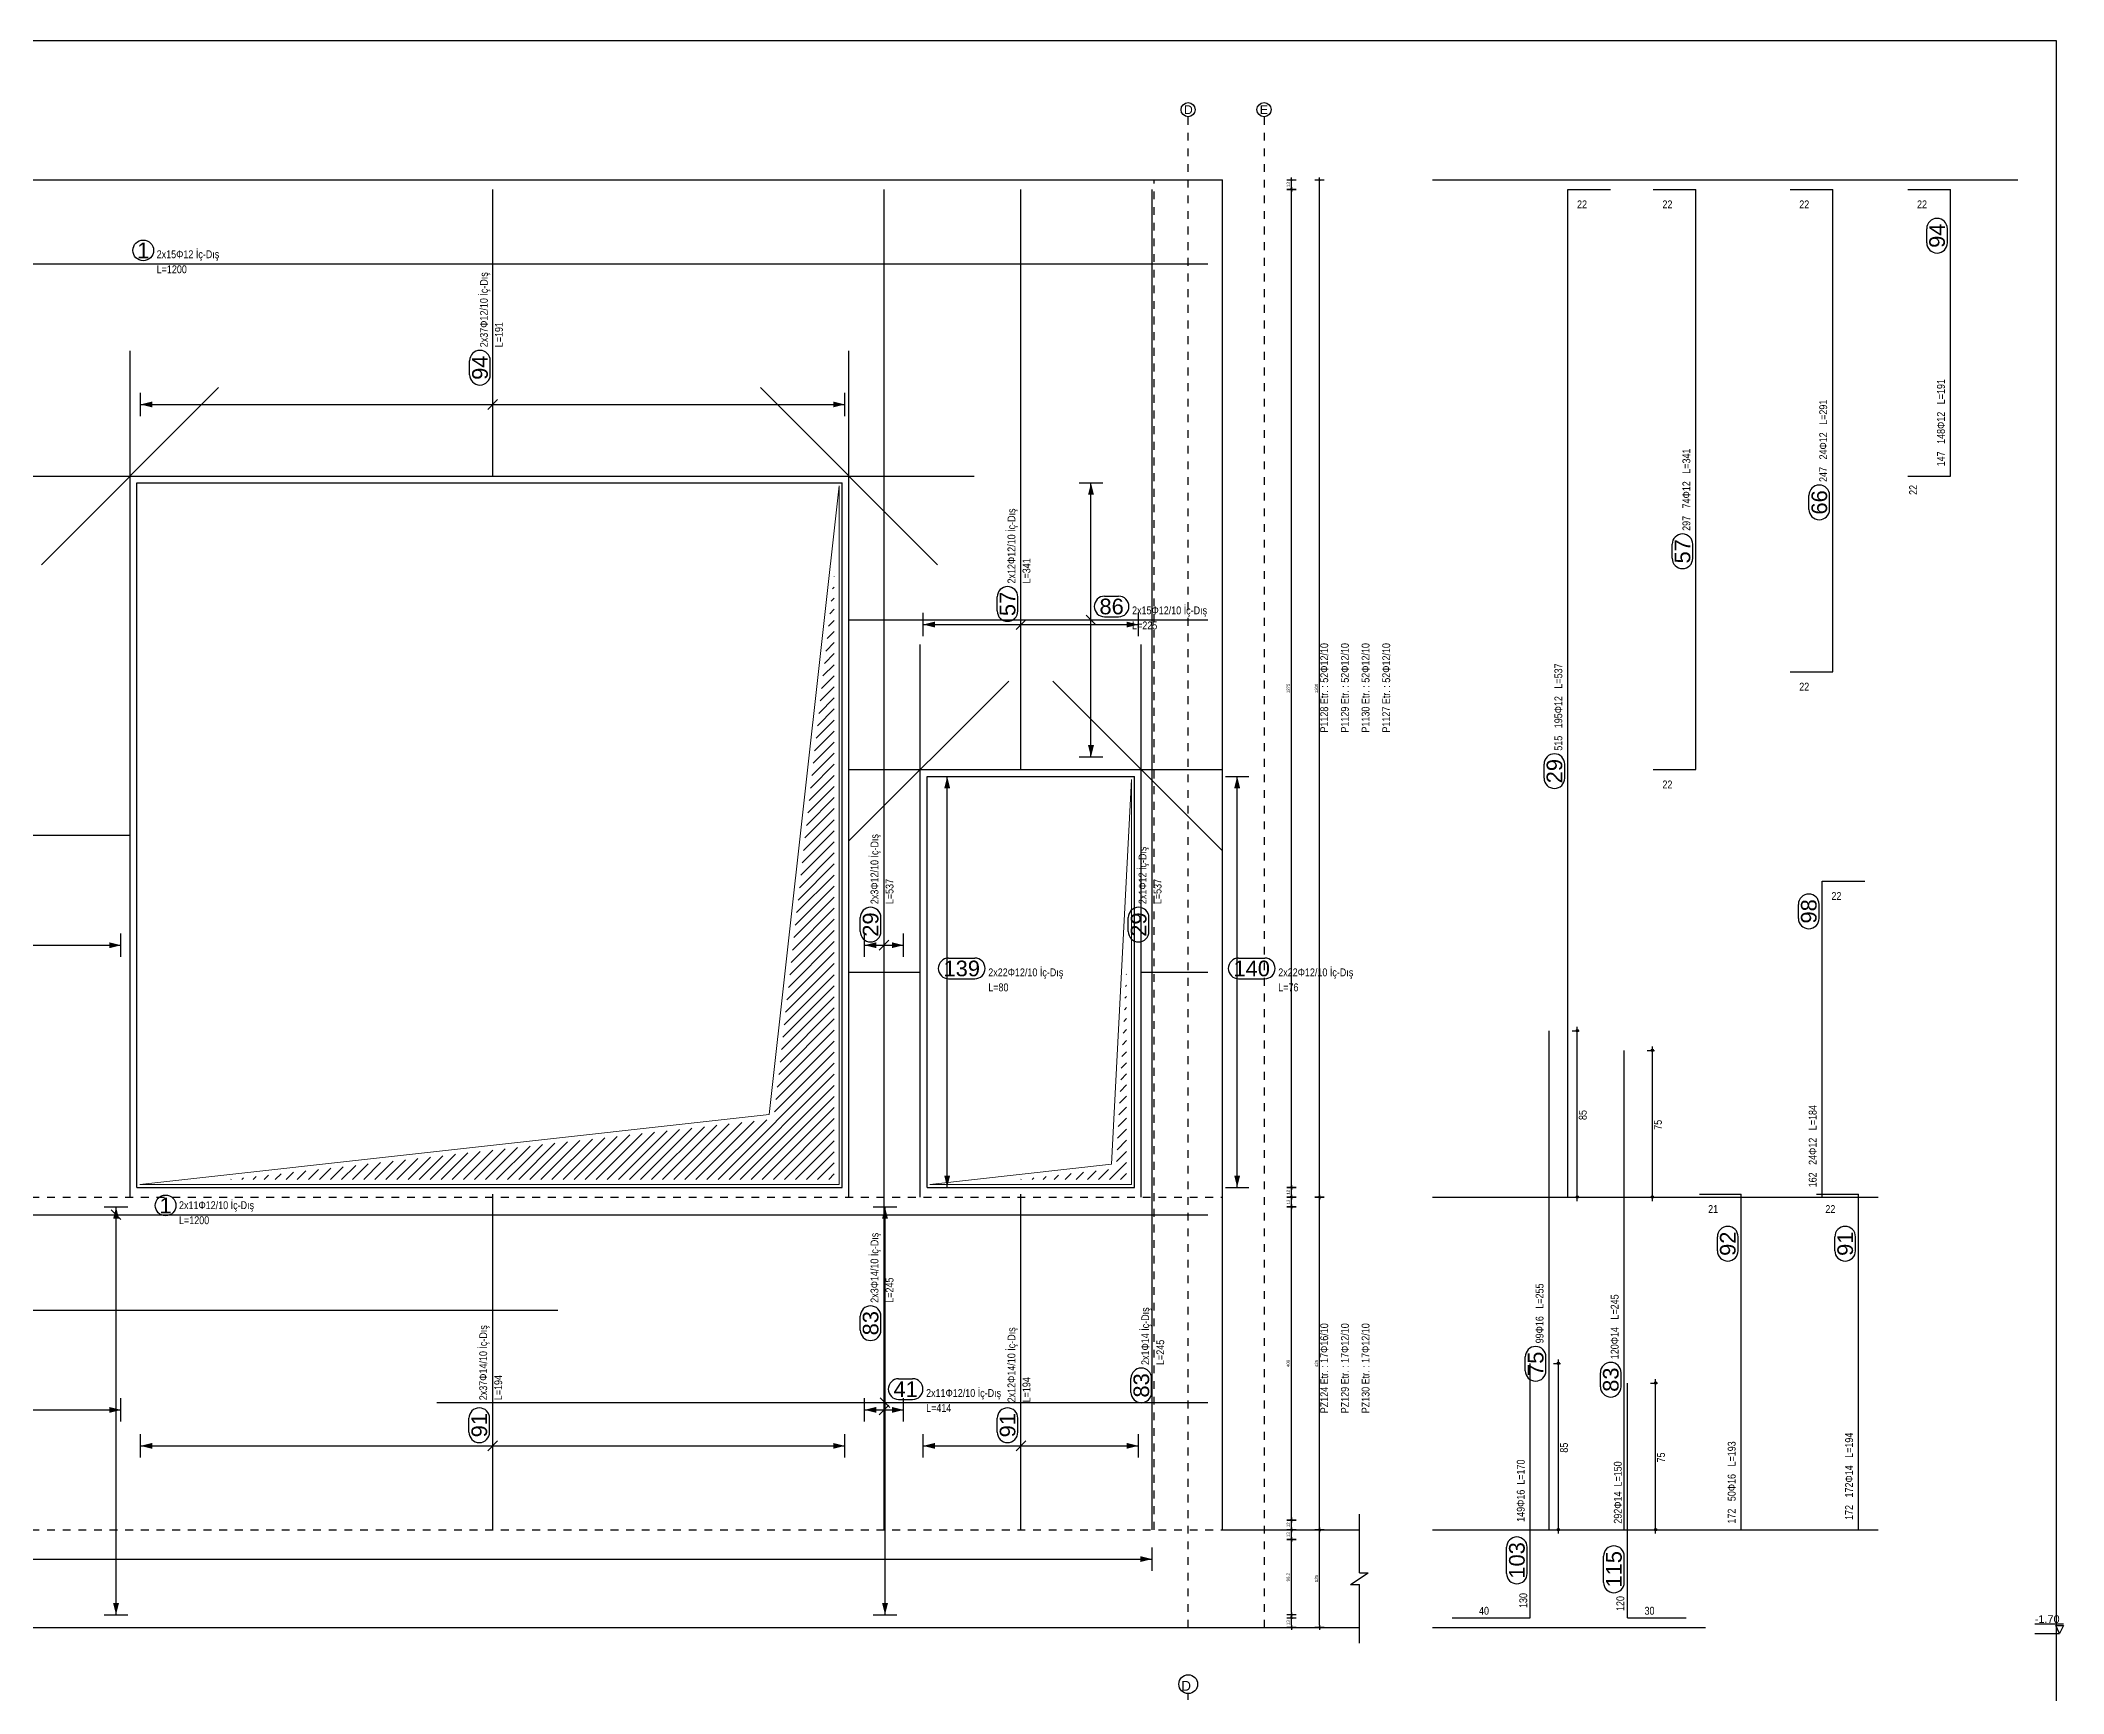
# Model space of a CAD drawing. Header units: metres. Extents: x 419734 to 420376, y 4564732 to 4565123.
# Drawn here: x 419920.16 to 419946.01, y 4564884.89 to 4564906.01 of the extents above; entities that cross this region are included whole.
import ezdxf

# ---------------------------------------------------------------- set-up
doc = ezdxf.new("R2010")
doc.units = ezdxf.units.M
doc.linetypes.add('NASCOSTA', pattern=[0.375, 0.25, -0.125])
doc.linetypes.add('TRATTO-PUNTO', pattern=[1, 0.5, -0.25, 0, -0.25])
doc.layers.get('Defpoints').update_dxf_attribs({"color": 5})
for name, color, linetype in [('07-SIMBOLI', 1, 'Continuous'), ('Standart', 7, 'Continuous'), ('SW_ASSI', 7, 'TRATTO-PUNTO'), ('SW_DIM', 33, 'Continuous'), ('SW_SEZIONI-ARMATURA', 3, 'Continuous'), ('SW_SEZIONI_CARPENTERIA', 4, 'Continuous'), ('SW_TRATT', 7, 'NASCOSTA'), ('SW_TXT_TESTI', 1, 'Continuous')]:
    doc.layers.add(name, color=color, linetype=linetype)
doc.styles.add('arial_1_18', font='arial.ttf', dxfattribs={"height": 0.2})
doc.styles.add('SWS', font='ARIALN.TTF')
doc.dimstyles.new('DIM-SW-20_cm', dxfattribs={"dimtxt": 0.04, "dimasz": 0.03, "dimexe": 0.125, "dimexo": 0.125, "dimgap": 0.02, "dimtad": 1, "dimdec": 0, "dimlfac": 100, "dimzin": 1, "dimdsep": 46, "dimtxsty": 'SWS', "dimblk1": 'D', "dimblk2": 'D', "dimsah": 1, "dimcen": 0.003, "dimdle": 0.0625, "dimse1": 1, "dimse2": 1, "dimclrd": 256, "dimclre": 256, "dimclrt": 256, "dimazin": 0, "dimtfac": 0.75, "dimtdec": 0, "dimtmove": 1, "dimatfit": 3, "dimldrblk": 'D', "dimfxl": 0.125, "dimtvp": 1.5, "dimtolj": 1, "dimtzin": 0, "dimarcsym": 0})

# ---------------------------------------------------------------- blocks, each defined once
blk = doc.blocks.new('D')
for p, q in [((-1, 0), (1, 0)), ((0, 2), (0, -2))]:
    blk.add_line(p, q)
at = {"const_width": 0.141}
blk.add_lwpolyline([(0.48, 0.48), (-0.48, -0.48)], dxfattribs=at)
blk = doc.blocks.new('*D1454')
at = {"layer": 'Defpoints', "color": 0, "ltscale": 0.5, "transparency": 16777216}
for p in [(419936.009, 4564885.859), (419936.139, 4564885.859), (419935.796, 4564885.734)]:
    blk.add_point(p, dxfattribs=at)
at = {"layer": 'SW_DIM', "lineweight": -2, "ltscale": 0.5, "transparency": 16777216}
blk.add_line((419936.139, 4564885.764), (419936.139, 4564885.829), dxfattribs=at)
at = {"layer": 'SW_DIM', "lineweight": -2, "ltscale": 0.5, "transparency": 16777216, "xscale": 0.03, "yscale": 0.03, "zscale": 0.03}
for p, rotation in [((419936.139, 4564885.859), 90), ((419936.139, 4564885.734), 270)]:
    blk.add_blockref('D', p, dxfattribs=dict(at, rotation=rotation))
at = {"layer": 'SW_DIM', "ltscale": 0.5, "transparency": 16777216, "insert": (419936.098, 4564885.797), "char_height": 0.04, "attachment_point": 5, "rotation": 90, "style": 'SWS'}
blk.add_mtext('\\A1;13', dxfattribs=at)
blk = doc.blocks.new('*D1455')
at = {"layer": 'Defpoints', "color": 0, "ltscale": 0.5, "transparency": 16777216}
for p in [(419936.009, 4564886.859), (419936.139, 4564886.859), (419936.009, 4564885.897)]:
    blk.add_point(p, dxfattribs=at)
at = {"layer": 'SW_DIM', "lineweight": -2, "ltscale": 0.5, "transparency": 16777216}
blk.add_line((419936.139, 4564885.927), (419936.139, 4564886.829), dxfattribs=at)
at = {"layer": 'SW_DIM', "lineweight": -2, "ltscale": 0.5, "transparency": 16777216, "xscale": 0.03, "yscale": 0.03, "zscale": 0.03}
for p, rotation in [((419936.139, 4564886.859), 90), ((419936.139, 4564885.897), 270)]:
    blk.add_blockref('D', p, dxfattribs=dict(at, rotation=rotation))
at = {"layer": 'SW_DIM', "ltscale": 0.5, "transparency": 16777216, "insert": (419936.098, 4564886.378), "char_height": 0.04, "attachment_point": 5, "rotation": 90, "style": 'SWS'}
blk.add_mtext('\\A1;96.2', dxfattribs=at)
blk = doc.blocks.new('*D1456')
at = {"layer": 'Defpoints', "color": 0, "ltscale": 0.5, "transparency": 16777216}
for p in [(419936.009, 4564886.984), (419936.009, 4564886.859), (419936.139, 4564886.984)]:
    blk.add_point(p, dxfattribs=at)
at = {"layer": 'SW_DIM', "lineweight": -2, "ltscale": 0.5, "transparency": 16777216}
blk.add_line((419936.139, 4564886.889), (419936.139, 4564886.954), dxfattribs=at)
at = {"layer": 'SW_DIM', "lineweight": -2, "ltscale": 0.5, "transparency": 16777216, "xscale": 0.03, "yscale": 0.03, "zscale": 0.03}
for p, rotation in [((419936.139, 4564886.984), 90), ((419936.139, 4564886.859), 270)]:
    blk.add_blockref('D', p, dxfattribs=dict(at, rotation=rotation))
at = {"layer": 'SW_DIM', "ltscale": 0.5, "transparency": 16777216, "insert": (419936.098, 4564886.922), "char_height": 0.04, "attachment_point": 5, "rotation": 90, "style": 'SWS'}
blk.add_mtext('\\A1;13', dxfattribs=at)
blk = doc.blocks.new('*D1457')
at = {"layer": 'Defpoints', "color": 0, "ltscale": 0.5, "transparency": 16777216}
for p in [(419936.009, 4564887.109), (419936.139, 4564887.109), (419936.009, 4564886.984)]:
    blk.add_point(p, dxfattribs=at)
at = {"layer": 'SW_DIM', "lineweight": -2, "ltscale": 0.5, "transparency": 16777216}
blk.add_line((419936.139, 4564887.014), (419936.139, 4564887.079), dxfattribs=at)
at = {"layer": 'SW_DIM', "lineweight": -2, "ltscale": 0.5, "transparency": 16777216, "xscale": 0.03, "yscale": 0.03, "zscale": 0.03}
for p, rotation in [((419936.139, 4564887.109), 90), ((419936.139, 4564886.984), 270)]:
    blk.add_blockref('D', p, dxfattribs=dict(at, rotation=rotation))
at = {"layer": 'SW_DIM', "ltscale": 0.5, "transparency": 16777216, "insert": (419936.099, 4564887.047), "char_height": 0.04, "attachment_point": 5, "rotation": 90, "style": 'SWS'}
blk.add_mtext('\\A1;12', dxfattribs=at)
blk = doc.blocks.new('*D1458')
at = {"layer": 'Defpoints', "color": 0, "transparency": 16777216}
for p in [(419936.009, 4564891.109), (419936.139, 4564891.109), (419936.009, 4564887.109)]:
    blk.add_point(p, dxfattribs=at)
at = {"layer": 'SW_DIM', "lineweight": -2, "transparency": 16777216}
blk.add_line((419936.139, 4564887.139), (419936.139, 4564891.079), dxfattribs=at)
at = {"layer": 'SW_DIM', "lineweight": -2, "transparency": 16777216, "xscale": 0.03, "yscale": 0.03, "zscale": 0.03}
for p, rotation in [((419936.139, 4564891.109), 90), ((419936.139, 4564887.109), 270)]:
    blk.add_blockref('D', p, dxfattribs=dict(at, rotation=rotation))
at = {"layer": 'SW_DIM', "transparency": 16777216, "insert": (419936.098, 4564889.109), "char_height": 0.04, "attachment_point": 5, "rotation": 90, "style": 'SWS'}
blk.add_mtext('\\A1;400', dxfattribs=at)
blk = doc.blocks.new('*D1459')
at = {"layer": 'Defpoints', "color": 0, "transparency": 16777216}
for p in [(419936.009, 4564891.234), (419936.009, 4564891.109), (419936.139, 4564891.234)]:
    blk.add_point(p, dxfattribs=at)
at = {"layer": 'SW_DIM', "lineweight": -2, "transparency": 16777216}
blk.add_line((419936.139, 4564891.139), (419936.139, 4564891.204), dxfattribs=at)
at = {"layer": 'SW_DIM', "lineweight": -2, "transparency": 16777216, "xscale": 0.03, "yscale": 0.03, "zscale": 0.03}
for p, rotation in [((419936.139, 4564891.234), 90), ((419936.139, 4564891.109), 270)]:
    blk.add_blockref('D', p, dxfattribs=dict(at, rotation=rotation))
at = {"layer": 'SW_DIM', "transparency": 16777216, "insert": (419936.099, 4564891.172), "char_height": 0.04, "attachment_point": 5, "rotation": 90, "style": 'SWS'}
blk.add_mtext('\\A1;12', dxfattribs=at)
blk = doc.blocks.new('*D1460')
at = {"layer": 'Defpoints', "color": 0, "transparency": 16777216}
for p in [(419936.009, 4564891.359), (419936.139, 4564891.359), (419936.009, 4564891.234)]:
    blk.add_point(p, dxfattribs=at)
at = {"layer": 'SW_DIM', "lineweight": -2, "transparency": 16777216}
blk.add_line((419936.139, 4564891.264), (419936.139, 4564891.329), dxfattribs=at)
at = {"layer": 'SW_DIM', "lineweight": -2, "transparency": 16777216, "xscale": 0.03, "yscale": 0.03, "zscale": 0.03}
for p, rotation in [((419936.139, 4564891.359), 90), ((419936.139, 4564891.234), 270)]:
    blk.add_blockref('D', p, dxfattribs=dict(at, rotation=rotation))
at = {"layer": 'SW_DIM', "transparency": 16777216, "insert": (419936.099, 4564891.297), "char_height": 0.04, "attachment_point": 5, "rotation": 90, "style": 'SWS'}
blk.add_mtext('\\A1;12', dxfattribs=at)
blk = doc.blocks.new('*D1461')
at = {"layer": 'Defpoints', "color": 0, "transparency": 16777216}
for p in [(419936.009, 4564904.109), (419936.139, 4564904.109), (419936.009, 4564891.359)]:
    blk.add_point(p, dxfattribs=at)
at = {"layer": 'SW_DIM', "lineweight": -2, "transparency": 16777216}
blk.add_line((419936.139, 4564891.389), (419936.139, 4564904.079), dxfattribs=at)
at = {"layer": 'SW_DIM', "lineweight": -2, "transparency": 16777216, "xscale": 0.03, "yscale": 0.03, "zscale": 0.03}
for p, rotation in [((419936.139, 4564904.109), 90), ((419936.139, 4564891.359), 270)]:
    blk.add_blockref('D', p, dxfattribs=dict(at, rotation=rotation))
at = {"layer": 'SW_DIM', "transparency": 16777216, "insert": (419936.098, 4564897.734), "char_height": 0.04, "attachment_point": 5, "rotation": 90, "style": 'SWS'}
blk.add_mtext('\\A1;1275', dxfattribs=at)
blk = doc.blocks.new('*D1462')
at = {"layer": 'Defpoints', "color": 0, "transparency": 16777216}
for p in [(419936.009, 4564904.234), (419936.139, 4564904.234), (419936.009, 4564904.109)]:
    blk.add_point(p, dxfattribs=at)
at = {"layer": 'SW_DIM', "lineweight": -2, "transparency": 16777216}
blk.add_line((419936.139, 4564904.139), (419936.139, 4564904.204), dxfattribs=at)
at = {"layer": 'SW_DIM', "lineweight": -2, "transparency": 16777216, "xscale": 0.03, "yscale": 0.03, "zscale": 0.03}
for p, rotation in [((419936.139, 4564904.234), 90), ((419936.139, 4564904.109), 270)]:
    blk.add_blockref('D', p, dxfattribs=dict(at, rotation=rotation))
at = {"layer": 'SW_DIM', "transparency": 16777216, "insert": (419936.098, 4564904.172), "char_height": 0.04, "attachment_point": 5, "rotation": 90, "style": 'SWS'}
blk.add_mtext('\\A1;13', dxfattribs=at)
blk = doc.blocks.new('*D1463')
at = {"layer": 'Defpoints', "color": 0, "ltscale": 0.5, "transparency": 16777216}
for p in [(419936.289, 4564886.984), (419936.5, 4564886.984), (419936.289, 4564885.734)]:
    blk.add_point(p, dxfattribs=at)
at = {"layer": 'SW_DIM', "lineweight": -2, "ltscale": 0.5, "transparency": 16777216}
blk.add_line((419936.5, 4564885.764), (419936.5, 4564886.954), dxfattribs=at)
at = {"layer": 'SW_DIM', "lineweight": -2, "ltscale": 0.5, "transparency": 16777216, "xscale": 0.03, "yscale": 0.03, "zscale": 0.03}
for p, rotation in [((419936.5, 4564886.984), 90), ((419936.5, 4564885.734), 270)]:
    blk.add_blockref('D', p, dxfattribs=dict(at, rotation=rotation))
at = {"layer": 'SW_DIM', "ltscale": 0.5, "transparency": 16777216, "insert": (419936.459, 4564886.359), "char_height": 0.04, "attachment_point": 5, "rotation": 90, "style": 'SWS'}
blk.add_mtext('\\A1;125', dxfattribs=at)
blk = doc.blocks.new('*D1464')
at = {"layer": 'Defpoints', "color": 0, "transparency": 16777216}
for p in [(419936.369, 4564891.234), (419936.5, 4564891.234), (419936.289, 4564886.984)]:
    blk.add_point(p, dxfattribs=at)
at = {"layer": 'SW_DIM', "lineweight": -2, "transparency": 16777216}
blk.add_line((419936.5, 4564887.014), (419936.5, 4564891.204), dxfattribs=at)
at = {"layer": 'SW_DIM', "lineweight": -2, "transparency": 16777216, "xscale": 0.03, "yscale": 0.03, "zscale": 0.03}
for p, rotation in [((419936.5, 4564891.234), 90), ((419936.5, 4564886.984), 270)]:
    blk.add_blockref('D', p, dxfattribs=dict(at, rotation=rotation))
at = {"layer": 'SW_DIM', "transparency": 16777216, "insert": (419936.459, 4564889.109), "char_height": 0.04, "attachment_point": 5, "rotation": 90, "style": 'SWS'}
blk.add_mtext('\\A1;425', dxfattribs=at)
blk = doc.blocks.new('*D1465')
at = {"layer": 'Defpoints', "color": 0, "transparency": 16777216}
for p in [(419936.289, 4564904.234), (419936.5, 4564904.234), (419936.369, 4564891.234)]:
    blk.add_point(p, dxfattribs=at)
at = {"layer": 'SW_DIM', "lineweight": -2, "transparency": 16777216}
blk.add_line((419936.5, 4564891.264), (419936.5, 4564904.204), dxfattribs=at)
at = {"layer": 'SW_DIM', "lineweight": -2, "transparency": 16777216, "xscale": 0.03, "yscale": 0.03, "zscale": 0.03}
for p, rotation in [((419936.5, 4564904.234), 90), ((419936.5, 4564891.234), 270)]:
    blk.add_blockref('D', p, dxfattribs=dict(at, rotation=rotation))
at = {"layer": 'SW_DIM', "transparency": 16777216, "insert": (419936.459, 4564897.734), "char_height": 0.04, "attachment_point": 5, "rotation": 90, "style": 'SWS'}
blk.add_mtext('\\A1;1300', dxfattribs=at)

msp = doc.modelspace()

# ---------------------------------------------------------------- hatches: boundary and pattern name
at = {"layer": 'SW_DIM', "linetype": 'Continuous', "lineweight": 5}
for points in [[(419921.58406, 4564901.3251), (419921.43406, 4564901.3626), (419921.58406, 4564901.4001)], [(419930.43407, 4564901.3626), (419930.28407, 4564901.3251), (419930.28407, 4564901.4001)], [(419931.58406, 4564898.5126), (419931.43406, 4564898.5501), (419931.58406, 4564898.5876)], [(419934.18407, 4564898.5501), (419934.03407, 4564898.5126), (419934.03407, 4564898.5876)], [(419931.77835, 4564896.45947), (419931.70335, 4564896.45947), (419931.74085, 4564896.60947)], [(419935.48364, 4564896.45947), (419935.40864, 4564896.45947), (419935.44614, 4564896.60947)], [(419921.18406, 4564894.45322), (419921.03406, 4564894.41572), (419921.03406, 4564894.49072)], [(419930.83406, 4564894.41572), (419930.68406, 4564894.45322), (419930.83406, 4564894.49072)], [(419931.18406, 4564894.45322), (419931.03406, 4564894.41572), (419931.03406, 4564894.49072)], [(419931.74085, 4564891.35947), (419931.70335, 4564891.50947), (419931.77835, 4564891.50947)], [(419935.44614, 4564891.35947), (419935.40864, 4564891.50947), (419935.48364, 4564891.50947)], [(419921.15864, 4564890.95947), (419921.08364, 4564890.95947), (419921.12114, 4564891.10947)], [(419930.98399, 4564890.95947), (419930.90899, 4564890.95947), (419930.94649, 4564891.10947)], [(419921.18406, 4564888.51572), (419921.03406, 4564888.47822), (419921.03406, 4564888.55322)], [(419930.83406, 4564888.47822), (419930.68406, 4564888.51572), (419930.83406, 4564888.55322)], [(419931.18406, 4564888.51572), (419931.03406, 4564888.47822), (419931.03406, 4564888.55322)], [(419921.58406, 4564888.01885), (419921.43406, 4564888.05635), (419921.58406, 4564888.09385)], [(419930.43407, 4564888.05635), (419930.28407, 4564888.01885), (419930.28407, 4564888.09385)], [(419931.58406, 4564888.01885), (419931.43406, 4564888.05635), (419931.58406, 4564888.09385)], [(419934.18407, 4564888.05635), (419934.03407, 4564888.01885), (419934.03407, 4564888.09385)], [(419934.35885, 4564886.60947), (419934.20885, 4564886.57197), (419934.20885, 4564886.64697)], [(419921.12114, 4564885.89697), (419921.08364, 4564886.04697), (419921.15864, 4564886.04697)], [(419930.94649, 4564885.89697), (419930.90899, 4564886.04697), (419930.98399, 4564886.04697)]]:
    msp.add_hatch(color=256, dxfattribs=at).paths.add_polyline_path(points)
at = {"layer": 'SW_DIM', "linetype": 'Continuous', "lineweight": -3}
for points in [[(419933.61585, 4564900.20947), (419933.54085, 4564900.20947), (419933.57835, 4564900.35947)], [(419933.57835, 4564896.85947), (419933.54085, 4564897.00947), (419933.61585, 4564897.00947)]]:
    msp.add_hatch(color=256, dxfattribs=at).paths.add_polyline_path(points)

# ---------------------------------------------------------------- linework, layer by layer
for centre in [(419934.81958, 4564905.12928), (419935.7895, 4564905.12935)]:
    msp.add_circle(centre, 0.09)
at = {"layer": '07-SIMBOLI', "color": 1}
msp.add_circle((419934.82114, 4564885.01167), 0.12, dxfattribs=at)
at = {"layer": 'Standart', "color": 2}
msp.add_line((419806.01166, 4564906.01358), (419945.91166, 4564906.01358), dxfattribs=at)
msp.add_lwpolyline([(419945.91166, 4564906.01358), (419945.91166, 4564863.96691)], dxfattribs=at)
at = {"layer": 'Standart', "color": 5, "linetype": 'Continuous', "lineweight": 5}
msp.add_lwpolyline([(419935.25865, 4564886.98447), (419935.25865, 4564904.23447)], dxfattribs=at)
at = {"layer": 'Standart', "color": 2, "linetype": 'Continuous', "lineweight": 5}
for points in [[(419925.87156, 4564901.3001), (419925.99656, 4564901.4251)], [(419929.46806, 4564892.28947), (419930.36056, 4564900.32197)], [(419930.36056, 4564891.39697), (419930.36056, 4564900.32197)], [(419930.27737, 4564899.00732), (419930.29807, 4564899.02801)], [(419930.29505, 4564899.16647), (419930.29807, 4564899.16947)], [(419930.24201, 4564898.68902), (419930.29807, 4564898.74507)], [(419930.25969, 4564898.84817), (419930.29807, 4564898.88654)], [(419930.22433, 4564898.52987), (419930.29807, 4564898.60361)], [(419932.62156, 4564898.4876), (419932.74656, 4564898.6126)], [(419933.64085, 4564898.54697), (419933.51585, 4564898.67197)], [(419930.18897, 4564898.21157), (419930.29807, 4564898.32068)], [(419930.20665, 4564898.37072), (419930.29807, 4564898.46214)], [(419930.15359, 4564897.89327), (419930.29807, 4564898.03774)], [(419930.17127, 4564898.05242), (419930.29807, 4564898.17921)], [(419930.11822, 4564897.57498), (419930.29807, 4564897.75481)], [(419930.1359, 4564897.73412), (419930.29807, 4564897.89628)], [(419930.08286, 4564897.25668), (419930.29807, 4564897.47188)], [(419930.10054, 4564897.41583), (419930.29807, 4564897.61335)], [(419930.0475, 4564896.93838), (419930.29807, 4564897.18895)], [(419930.06518, 4564897.09753), (419930.29807, 4564897.33041)], [(419930.02982, 4564896.77923), (419930.29807, 4564897.04748)], [(419929.99444, 4564896.46093), (419930.29807, 4564896.76455)], [(419930.01214, 4564896.62008), (419930.29807, 4564896.90602)], [(419929.95907, 4564896.14263), (419930.29807, 4564896.48162)], [(419929.97675, 4564896.30178), (419930.29807, 4564896.62308)], [(419933.83864, 4564891.65447), (419934.09614, 4564896.57197)], [(419934.09614, 4564891.39697), (419934.09614, 4564896.57197)], [(419929.92371, 4564895.82433), (419930.29807, 4564896.19869)], [(419929.94139, 4564895.98348), (419930.29807, 4564896.34015)], [(419929.88835, 4564895.50604), (419930.29807, 4564895.91576)], [(419929.90603, 4564895.66519), (419930.29807, 4564896.05722)], [(419929.87067, 4564895.34689), (419930.29807, 4564895.77429)], [(419929.83529, 4564895.02859), (419930.29807, 4564895.49136)], [(419929.85299, 4564895.18774), (419930.29807, 4564895.63282)], [(419929.79992, 4564894.71029), (419930.29807, 4564895.20843)], [(419929.81761, 4564894.86944), (419930.29807, 4564895.34989)], [(419929.76456, 4564894.39199), (419930.29807, 4564894.92549)], [(419929.78224, 4564894.55114), (419930.29807, 4564895.06696)], [(419929.7292, 4564894.07369), (419930.29807, 4564894.64256)], [(419929.74688, 4564894.23284), (419930.29807, 4564894.78403)], [(419929.69384, 4564893.7554), (419930.29807, 4564894.35963)], [(419929.71152, 4564893.91454), (419930.29807, 4564894.5011)], [(419930.87156, 4564894.39072), (419930.99656, 4564894.51572)], [(419929.67614, 4564893.59625), (419930.29807, 4564894.21816)], [(419929.64078, 4564893.27795), (419930.29807, 4564893.93523)], [(419929.65846, 4564893.4371), (419930.29807, 4564894.0767)], [(419934.02028, 4564893.92783), (419934.03365, 4564893.9412)], [(419934.02808, 4564894.07711), (419934.03365, 4564894.08266)], [(419929.60541, 4564892.95965), (419930.29807, 4564893.6523)], [(419929.62309, 4564893.1188), (419930.29807, 4564893.79377)], [(419934.00464, 4564893.62926), (419934.03365, 4564893.65827)], [(419934.01246, 4564893.77854), (419934.03365, 4564893.79973)], [(419929.57005, 4564892.64135), (419930.29807, 4564893.36937)], [(419929.58773, 4564892.8005), (419930.29807, 4564893.51083)], [(419933.989, 4564893.33069), (419934.03365, 4564893.37533)], [(419933.99682, 4564893.47998), (419934.03365, 4564893.5168)], [(419929.53469, 4564892.32305), (419930.29807, 4564893.08644)], [(419929.55237, 4564892.4822), (419930.29807, 4564893.2279)], [(419933.97337, 4564893.03213), (419934.03365, 4564893.0924)], [(419933.98118, 4564893.18141), (419934.03365, 4564893.23387)], [(419928.81257, 4564891.45947), (419930.29807, 4564892.94497)], [(419928.95403, 4564891.45947), (419930.29807, 4564892.80351)], [(419933.95773, 4564892.73356), (419934.03365, 4564892.80947)], [(419933.96555, 4564892.88285), (419934.03365, 4564892.95094)], [(419929.0955, 4564891.45947), (419930.29807, 4564892.66204)], [(419933.94991, 4564892.58428), (419934.03365, 4564892.66801)], [(419921.42556, 4564891.39697), (419929.46806, 4564892.28947)], [(419929.23695, 4564891.45947), (419930.29807, 4564892.52057)], [(419929.37842, 4564891.45947), (419930.29807, 4564892.37911)], [(419933.93427, 4564892.28571), (419934.03365, 4564892.38507)], [(419933.94209, 4564892.435), (419934.03365, 4564892.52654)], [(419927.11497, 4564891.45947), (419927.68412, 4564892.02862)], [(419927.25644, 4564891.45947), (419927.84325, 4564892.04628)], [(419927.3979, 4564891.45947), (419928.00236, 4564892.06393)], [(419927.53937, 4564891.45947), (419928.16149, 4564892.08159)], [(419927.68084, 4564891.45947), (419928.32062, 4564892.09925)], [(419927.82231, 4564891.45947), (419928.47973, 4564892.11691)], [(419927.96376, 4564891.45947), (419928.63886, 4564892.13457)], [(419928.10523, 4564891.45947), (419928.79799, 4564892.15223)], [(419928.24669, 4564891.45947), (419928.95711, 4564892.16989)], [(419928.38816, 4564891.45947), (419929.11624, 4564892.18754)], [(419928.52963, 4564891.45947), (419929.27537, 4564892.2052)], [(419928.6711, 4564891.45947), (419929.4345, 4564892.22286)], [(419929.51989, 4564891.45947), (419930.29807, 4564892.23764)], [(419929.66136, 4564891.45947), (419930.29807, 4564892.09618)], [(419933.91865, 4564891.98715), (419934.03365, 4564892.10214)], [(419933.92647, 4564892.13643), (419934.03365, 4564892.24361)], [(419924.99299, 4564891.45947), (419925.29725, 4564891.76374)], [(419925.13445, 4564891.45947), (419925.45638, 4564891.7814)], [(419925.27592, 4564891.45947), (419925.61551, 4564891.79906)], [(419925.41739, 4564891.45947), (419925.77462, 4564891.81672)], [(419925.55884, 4564891.45947), (419925.93375, 4564891.83437)], [(419925.70031, 4564891.45947), (419926.09288, 4564891.85203)], [(419925.84178, 4564891.45947), (419926.25201, 4564891.86969)], [(419925.98324, 4564891.45947), (419926.41112, 4564891.88735)], [(419926.12471, 4564891.45947), (419926.57025, 4564891.90501)], [(419926.26618, 4564891.45947), (419926.72938, 4564891.92267)], [(419926.40765, 4564891.45947), (419926.88849, 4564891.94033)], [(419926.54912, 4564891.45947), (419927.04762, 4564891.95798)], [(419926.69058, 4564891.45947), (419927.20675, 4564891.97564)], [(419926.83203, 4564891.45947), (419927.36586, 4564891.9933)], [(419926.9735, 4564891.45947), (419927.52499, 4564892.01096)], [(419929.80282, 4564891.45947), (419930.29807, 4564891.95471)], [(419929.94429, 4564891.45947), (419930.29807, 4564891.81324)], [(419933.90301, 4564891.68858), (419934.03365, 4564891.81921)], [(419933.91083, 4564891.83786), (419934.03365, 4564891.96068)], [(419923.01245, 4564891.45947), (419923.0695, 4564891.51652)], [(419923.15392, 4564891.45947), (419923.22863, 4564891.53418)], [(419923.29539, 4564891.45947), (419923.38776, 4564891.55184)], [(419923.43686, 4564891.45947), (419923.54689, 4564891.5695)], [(419923.57832, 4564891.45947), (419923.706, 4564891.58716)], [(419923.71979, 4564891.45947), (419923.86513, 4564891.60481)], [(419923.86126, 4564891.45947), (419924.02426, 4564891.62247)], [(419924.00273, 4564891.45947), (419924.18337, 4564891.64013)], [(419924.1442, 4564891.45947), (419924.3425, 4564891.65779)], [(419924.28565, 4564891.45947), (419924.50163, 4564891.67545)], [(419924.42711, 4564891.45947), (419924.66076, 4564891.69311)], [(419924.56858, 4564891.45947), (419924.81988, 4564891.71076)], [(419924.71005, 4564891.45947), (419924.97901, 4564891.72842)], [(419924.85152, 4564891.45947), (419925.13814, 4564891.74608)], [(419930.08576, 4564891.45947), (419930.29807, 4564891.67178)], [(419930.22723, 4564891.45947), (419930.29807, 4564891.53031)], [(419931.52114, 4564891.39697), (419933.83864, 4564891.65447)], [(419933.10805, 4564891.45947), (419933.16535, 4564891.51678)], [(419933.2495, 4564891.45947), (419933.32449, 4564891.53446)], [(419933.39097, 4564891.45947), (419933.48364, 4564891.55214)], [(419933.53243, 4564891.45947), (419933.64279, 4564891.56983)], [(419933.6739, 4564891.45947), (419933.80194, 4564891.58751)], [(419933.81537, 4564891.45947), (419934.03365, 4564891.67774)], [(419933.95684, 4564891.45947), (419934.03365, 4564891.53628)], [(419921.42556, 4564891.39697), (419930.36056, 4564891.39697)], [(419922.58807, 4564891.45947), (419922.59213, 4564891.46355)], [(419922.72954, 4564891.45947), (419922.75126, 4564891.4812)], [(419922.871, 4564891.45947), (419922.91039, 4564891.49886)], [(419931.52114, 4564891.39697), (419934.09614, 4564891.39697)], [(419932.68364, 4564891.45947), (419932.6879, 4564891.46373)], [(419932.82511, 4564891.45947), (419932.84705, 4564891.48141)], [(419932.96658, 4564891.45947), (419933.0062, 4564891.49909)], [(419921.18364, 4564890.94697), (419921.05864, 4564891.07197)], [(419931.00899, 4564888.54697), (419930.88399, 4564888.67197)], [(419930.87156, 4564888.45322), (419930.99656, 4564888.57822)], [(419925.87156, 4564887.99385), (419925.99656, 4564888.11885)], [(419932.62156, 4564887.99385), (419932.74656, 4564888.11885)]]:
    msp.add_lwpolyline(points, dxfattribs=at)
at = {"layer": 'SW_ASSI', "ltscale": 0.2}
for points in [[(419934.82114, 4564885.73447), (419934.82114, 4564905.03929)], [(419935.79614, 4564885.73447), (419935.79614, 4564905.03929)], [(419934.82114, 4564884.21092), (419934.82114, 4564884.89167)]]:
    msp.add_lwpolyline(points, dxfattribs=at)
at = {"layer": 'SW_DIM', "linetype": 'Continuous', "lineweight": -3}
for points in [[(419921.43406, 4564901.2126), (419921.43406, 4564901.5126)], [(419921.43406, 4564901.3626), (419930.43407, 4564901.3626)], [(419930.43407, 4564901.2126), (419930.43407, 4564901.5126)], [(419933.42835, 4564900.35947), (419933.72835, 4564900.35947)], [(419933.57835, 4564896.85947), (419933.57835, 4564900.35947)], [(419931.43406, 4564898.4001), (419931.43406, 4564898.7001)], [(419931.43406, 4564898.5501), (419934.18407, 4564898.5501)], [(419934.18407, 4564898.4001), (419934.18407, 4564898.7001)], [(419933.42835, 4564896.85947), (419933.72835, 4564896.85947)], [(419931.59085, 4564896.60947), (419931.89085, 4564896.60947)], [(419931.74085, 4564891.35947), (419931.74085, 4564896.60947)], [(419935.29614, 4564896.60947), (419935.59614, 4564896.60947)], [(419935.44614, 4564891.35947), (419935.44614, 4564896.60947)], [(419921.18406, 4564894.30322), (419921.18406, 4564894.60322)], [(419930.68406, 4564894.30322), (419930.68406, 4564894.60322)], [(419931.18406, 4564894.30322), (419931.18406, 4564894.60322)], [(419911.43406, 4564894.45322), (419921.18406, 4564894.45322)], [(419930.68406, 4564894.45322), (419931.18406, 4564894.45322)], [(419939.72696, 4564893.35947), (419939.81696, 4564893.35947)], [(419939.79196, 4564891.18447), (419939.79196, 4564893.40947)], [(419940.68696, 4564893.10947), (419940.77696, 4564893.10947)], [(419940.75196, 4564891.18447), (419940.75196, 4564893.15947)], [(419931.59085, 4564891.35947), (419931.89085, 4564891.35947)], [(419935.29614, 4564891.35947), (419935.59614, 4564891.35947)], [(419920.97114, 4564891.10947), (419921.27114, 4564891.10947)], [(419921.12114, 4564885.89697), (419921.12114, 4564891.10947)], [(419930.79649, 4564891.10947), (419931.09649, 4564891.10947)], [(419930.94649, 4564885.89697), (419930.94649, 4564891.10947)], [(419939.72696, 4564891.23447), (419939.81696, 4564891.23447)], [(419940.68696, 4564891.23447), (419940.77696, 4564891.23447)], [(419939.48696, 4564889.10947), (419939.57696, 4564889.10947)], [(419939.55196, 4564886.93447), (419939.55196, 4564889.15947)], [(419921.18406, 4564888.36572), (419921.18406, 4564888.66572)], [(419930.68406, 4564888.36572), (419930.68406, 4564888.66572)], [(419931.18406, 4564888.36572), (419931.18406, 4564888.66572)], [(419940.72696, 4564888.85947), (419940.81696, 4564888.85947)], [(419940.79196, 4564886.93447), (419940.79196, 4564888.90947)], [(419911.43406, 4564888.51572), (419921.18406, 4564888.51572)], [(419930.68406, 4564888.51572), (419931.18406, 4564888.51572)], [(419921.43406, 4564887.90635), (419921.43406, 4564888.20635)], [(419930.43407, 4564887.90635), (419930.43407, 4564888.20635)], [(419931.43406, 4564887.90635), (419931.43406, 4564888.20635)], [(419934.18407, 4564887.90635), (419934.18407, 4564888.20635)], [(419921.43406, 4564888.05635), (419930.43407, 4564888.05635)], [(419931.43406, 4564888.05635), (419934.18407, 4564888.05635)], [(419937.00865, 4564886.43447), (419937.00865, 4564887.18447)], [(419939.48696, 4564886.98447), (419939.57696, 4564886.98447)], [(419940.72696, 4564886.98447), (419940.81696, 4564886.98447)], [(419898.18406, 4564886.60947), (419934.35885, 4564886.60947)], [(419934.35885, 4564886.45947), (419934.35885, 4564886.75947)], [(419936.89615, 4564886.28447), (419937.12115, 4564886.43447)], [(419937.00865, 4564886.43447), (419937.12115, 4564886.43447)], [(419936.89615, 4564886.28447), (419937.00865, 4564886.28447)], [(419937.00865, 4564885.53447), (419937.00865, 4564886.28447)], [(419920.97114, 4564885.89697), (419921.27114, 4564885.89697)], [(419930.79649, 4564885.89697), (419931.09649, 4564885.89697)], [(419946.00533, 4564885.7761), (419945.63692, 4564885.7761)], [(419945.63692, 4564885.65944), (419945.95533, 4564885.65944)], [(419945.95533, 4564885.65944), (419945.90533, 4564885.75944)], [(419945.90533, 4564885.75944), (419946.00533, 4564885.75944)], [(419946.00533, 4564885.75944), (419945.95533, 4564885.65944)]]:
    msp.add_lwpolyline(points, dxfattribs=at)
for centre in [(419939.79196, 4564893.35947), (419940.75196, 4564893.10947), (419939.79196, 4564891.23447), (419940.75196, 4564891.23447), (419939.55196, 4564889.10947), (419940.79196, 4564888.85947), (419939.55196, 4564886.98447), (419940.79196, 4564886.98447)]:
    msp.add_circle(centre, 0.015, dxfattribs=at)
at = {"layer": 'SW_SEZIONI-ARMATURA'}
for points in [[(419925.93406, 4564900.44697), (419925.93406, 4564904.10947)], [(419930.93406, 4564886.98447), (419930.93406, 4564904.10947)], [(419932.68406, 4564896.69697), (419932.68406, 4564904.10947)], [(419934.35885, 4564886.98447), (419934.35885, 4564904.10947)], [(419939.67196, 4564891.23447), (419939.67196, 4564904.10947)], [(419939.67196, 4564904.10947), (419940.21696, 4564904.10947)], [(419940.76305, 4564904.10947), (419941.30805, 4564904.10947)], [(419941.30805, 4564896.69697), (419941.30805, 4564904.10947)], [(419942.51124, 4564904.10947), (419943.05624, 4564904.10947)], [(419943.05624, 4564897.94697), (419943.05624, 4564904.10947)], [(419944.01624, 4564904.10947), (419944.56124, 4564904.10947)], [(419944.56124, 4564900.44697), (419944.56124, 4564904.10947)], [(419944.25724, 4564903.42958), (419944.25724, 4564903.60835)], [(419944.52124, 4564903.42958), (419944.52124, 4564903.60835)], [(419905.55934, 4564903.15947), (419935.07114, 4564903.15947)], [(419921.30056, 4564891.23447), (419921.30056, 4564902.04697)], [(419925.63901, 4564901.74309), (419925.63901, 4564901.92186)], [(419925.90301, 4564901.74309), (419925.90301, 4564901.92186)], [(419930.48556, 4564891.23447), (419930.48556, 4564902.04697)], [(419920.16919, 4564899.3156), (419922.43193, 4564901.57834)], [(419929.35419, 4564901.57834), (419931.61694, 4564899.3156)], [(419919.70056, 4564900.44697), (419932.08556, 4564900.44697)], [(419944.01624, 4564900.44697), (419944.56124, 4564900.44697)], [(419942.75224, 4564900.02191), (419942.75224, 4564900.20067)], [(419943.01624, 4564900.02191), (419943.01624, 4564900.20067)], [(419941.00405, 4564899.39691), (419941.00405, 4564899.57567)], [(419941.26805, 4564899.39691), (419941.26805, 4564899.57567)], [(419932.38006, 4564898.72444), (419932.38006, 4564898.9032)], [(419932.64406, 4564898.72444), (419932.64406, 4564898.9032)], [(419933.7527, 4564898.91347), (419933.93146, 4564898.91347)], [(419930.48556, 4564898.60947), (419935.07114, 4564898.60947)], [(419933.7527, 4564898.64947), (419933.93146, 4564898.64947)], [(419931.39614, 4564891.23447), (419931.39614, 4564898.29697)], [(419934.22114, 4564891.23447), (419934.22114, 4564898.29697)], [(419930.48556, 4564895.78639), (419932.52751, 4564897.82834)], [(419935.25865, 4564895.65947), (419933.08977, 4564897.82834)], [(419942.51124, 4564897.94697), (419943.05624, 4564897.94697)], [(419930.48556, 4564896.69697), (419935.25865, 4564896.69697)], [(419939.36796, 4564896.58797), (419939.36796, 4564896.76673)], [(419939.63196, 4564896.58797), (419939.63196, 4564896.76673)], [(419940.76305, 4564896.69697), (419941.30805, 4564896.69697)], [(419911.24449, 4564895.85947), (419921.30056, 4564895.85947)], [(419942.92196, 4564891.23447), (419942.92196, 4564895.27197)], [(419942.92196, 4564895.27197), (419943.46696, 4564895.27197)], [(419942.61796, 4564894.79631), (419942.61796, 4564894.97508)], [(419942.88196, 4564894.79631), (419942.88196, 4564894.97508)], [(419930.63006, 4564894.62756), (419930.63006, 4564894.80633)], [(419930.89406, 4564894.62756), (419930.89406, 4564894.80633)], [(419934.05485, 4564894.62756), (419934.05485, 4564894.80633)], [(419934.31885, 4564894.62756), (419934.31885, 4564894.80633)], [(419930.48556, 4564894.10947), (419931.39614, 4564894.10947)], [(419931.75981, 4564894.28847), (419932.09396, 4564894.28847)], [(419934.22114, 4564894.10947), (419935.07114, 4564894.10947)], [(419935.4651, 4564894.28847), (419935.79925, 4564894.28847)], [(419931.75981, 4564894.02447), (419932.09396, 4564894.02447)], [(419935.4651, 4564894.02447), (419935.79925, 4564894.02447)], [(419939.43196, 4564886.98447), (419939.43196, 4564893.35947)], [(419940.39196, 4564886.98447), (419940.39196, 4564893.10947)], [(419925.93406, 4564886.98447), (419925.93406, 4564891.27197)], [(419932.68406, 4564886.98447), (419932.68406, 4564891.27197)], [(419941.35196, 4564891.27197), (419941.88696, 4564891.27197)], [(419941.88696, 4564886.98447), (419941.88696, 4564891.27197)], [(419942.84696, 4564891.27197), (419943.38696, 4564891.27197)], [(419943.38696, 4564886.98447), (419943.38696, 4564891.27197)], [(419905.57114, 4564891.00947), (419935.07114, 4564891.00947)], [(419941.58296, 4564890.54942), (419941.58296, 4564890.72819)], [(419941.84696, 4564890.54942), (419941.84696, 4564890.72819)], [(419943.08296, 4564890.54942), (419943.08296, 4564890.72819)], [(419943.34696, 4564890.54942), (419943.34696, 4564890.72819)], [(419896.76499, 4564889.79018), (419926.76499, 4564889.79018)], [(419930.63006, 4564889.53421), (419930.63006, 4564889.71298)], [(419930.89406, 4564889.53421), (419930.89406, 4564889.71298)], [(419939.12796, 4564889.01527), (419939.12796, 4564889.19403)], [(419939.39196, 4564889.01527), (419939.39196, 4564889.19403)], [(419934.0894, 4564888.73939), (419934.0894, 4564888.91816)], [(419934.3534, 4564888.73939), (419934.3534, 4564888.91816)], [(419939.19196, 4564885.85947), (419939.19196, 4564889.10947)], [(419940.08796, 4564888.81258), (419940.08796, 4564888.99134)], [(419940.35196, 4564888.81258), (419940.35196, 4564888.99134)], [(419931.12083, 4564888.91347), (419931.2996, 4564888.91347)], [(419940.43196, 4564885.85947), (419940.43196, 4564888.85947)], [(419925.22184, 4564888.60947), (419935.07114, 4564888.60947)], [(419925.63006, 4564888.23069), (419925.63006, 4564888.40945)], [(419925.89406, 4564888.23069), (419925.89406, 4564888.40945)], [(419931.12083, 4564888.64947), (419931.2996, 4564888.64947)], [(419932.38006, 4564888.23069), (419932.38006, 4564888.40945)], [(419932.64406, 4564888.23069), (419932.64406, 4564888.40945)], [(419938.88796, 4564886.42597), (419938.88796, 4564886.76011)], [(419939.15196, 4564886.42597), (419939.15196, 4564886.76011)], [(419940.12796, 4564886.31212), (419940.12796, 4564886.64627)], [(419940.39196, 4564886.31212), (419940.39196, 4564886.64627)], [(419938.19196, 4564885.85947), (419939.19196, 4564885.85947)], [(419940.43196, 4564885.85947), (419941.18196, 4564885.85947)]]:
    msp.add_lwpolyline(points, dxfattribs=at)
for centre in [(419921.46824, 4564903.33147), (419921.75371, 4564891.12829)]:
    msp.add_circle(centre, 0.132, dxfattribs=at)
for centre, start, end in [((419944.38924, 4564903.60835), 0, 180), ((419944.38924, 4564903.42958), 180, 0), ((419925.77101, 4564901.92186), 0, 180), ((419925.77101, 4564901.74309), 180, 0), ((419942.88424, 4564900.20067), 0, 180), ((419942.88424, 4564900.02191), 180, 0), ((419941.13605, 4564899.57567), 0, 180), ((419941.13605, 4564899.39691), 180, 0), ((419932.51206, 4564898.9032), 0, 180), ((419933.7527, 4564898.78147), 90, 270), ((419933.93146, 4564898.78147), 270, 90), ((419932.51206, 4564898.72444), 180, 0), ((419939.49996, 4564896.76673), 0, 180), ((419939.49996, 4564896.58797), 180, 0), ((419930.76206, 4564894.80633), 0, 180), ((419934.18685, 4564894.80633), 0, 180), ((419942.74996, 4564894.97508), 0, 180), ((419930.76206, 4564894.62756), 180, 0), ((419934.18685, 4564894.62756), 180, 0), ((419942.74996, 4564894.79631), 180, 0), ((419931.75981, 4564894.15647), 90, 270), ((419932.09396, 4564894.15647), 270, 90), ((419935.4651, 4564894.15647), 90, 270), ((419935.79925, 4564894.15647), 270, 90), ((419941.71496, 4564890.72819), 0, 180), ((419943.21496, 4564890.72819), 0, 180), ((419941.71496, 4564890.54942), 180, 0), ((419943.21496, 4564890.54942), 180, 0), ((419930.76206, 4564889.71298), 0, 180), ((419930.76206, 4564889.53421), 180, 0), ((419939.25996, 4564889.19403), 0, 180), ((419934.2214, 4564888.91816), 0, 180), ((419939.25996, 4564889.01527), 180, 0), ((419940.21996, 4564888.99134), 0, 180), ((419931.12083, 4564888.78147), 90, 270), ((419931.2996, 4564888.78147), 270, 90), ((419934.2214, 4564888.73939), 180, 0), ((419940.21996, 4564888.81258), 180, 0), ((419925.76206, 4564888.40945), 0, 180), ((419932.51206, 4564888.40945), 0, 180), ((419925.76206, 4564888.23069), 180, 0), ((419932.51206, 4564888.23069), 180, 0), ((419939.01996, 4564886.76011), 0, 180), ((419940.25996, 4564886.64627), 0, 180), ((419939.01996, 4564886.42597), 180, 0), ((419940.25996, 4564886.31212), 180, 0)]:
    msp.add_arc(centre, 0.132, start, end, dxfattribs=at)
at = {"layer": 'SW_SEZIONI_CARPENTERIA'}
for points in [[(419877.43933, 4564904.23447), (419935.25865, 4564904.23447)], [(419935.25864, 4564886.98447), (419935.25864, 4564904.23447)], [(419937.94196, 4564904.23447), (419945.42311, 4564904.23447)], [(419921.38806, 4564900.35947), (419930.39806, 4564900.35947)], [(419921.38806, 4564891.35947), (419921.38806, 4564900.35947)], [(419930.39806, 4564891.35947), (419930.39806, 4564900.35947)], [(419931.48364, 4564896.60947), (419934.13364, 4564896.60947)], [(419931.48364, 4564891.35947), (419931.48364, 4564896.60947)], [(419934.13364, 4564891.35947), (419934.13364, 4564896.60947)], [(419921.38806, 4564891.35947), (419930.39806, 4564891.35947)], [(419931.48364, 4564891.35947), (419934.13364, 4564891.35947)], [(419937.94196, 4564891.23447), (419943.63696, 4564891.23447)], [(419935.25865, 4564886.98447), (419937.00865, 4564886.98447)], [(419937.94196, 4564886.98447), (419943.63696, 4564886.98447)], [(419876.31432, 4564885.73447), (419937.00865, 4564885.73447)], [(419937.94196, 4564885.73447), (419941.43196, 4564885.73447)]]:
    msp.add_lwpolyline(points, dxfattribs=at)
at = {"layer": 'SW_TRATT', "ltscale": 0.2}
for points in [[(419934.38364, 4564886.98447), (419934.38364, 4564904.23447)], [(419877.43933, 4564891.23447), (419935.25865, 4564891.23447)], [(419877.43933, 4564886.98447), (419935.25865, 4564886.98447)]]:
    msp.add_lwpolyline(points, dxfattribs=at)

# ---------------------------------------------------------------- texts
at = {"layer": 'Standart', "color": 3, "linetype": 'Continuous', "lineweight": 5, "style": 'arial_1_18'}
for s, p in [('94', (419944.48924, 4564903.36358)), ('94', (419925.87101, 4564901.67709)), ('66', (419942.98424, 4564899.95591)), ('57', (419941.23605, 4564899.33091)), ('57', (419932.61206, 4564898.65844)), ('29', (419939.59996, 4564896.52197)), ('98', (419942.84996, 4564894.73031)), ('29', (419930.86206, 4564894.56156)), ('29', (419934.28685, 4564894.56156)), ('92', (419941.81496, 4564890.48342)), ('91', (419943.31496, 4564890.48342)), ('83', (419930.86206, 4564889.46821)), ('75', (419939.35996, 4564888.94927)), ('83', (419934.3214, 4564888.67339)), ('83', (419940.31996, 4564888.74658)), ('91', (419925.86206, 4564888.16469)), ('91', (419932.61206, 4564888.16469)), ('103', (419939.11996, 4564886.35997)), ('115', (419940.35996, 4564886.24612))]:
    msp.add_text(s, height=0.2, rotation=90, dxfattribs=at).set_placement(p)
for s, p in [('1', (419921.39055, 4564903.23147)), ('86', (419933.6867, 4564898.68147)), ('139', (419931.69381, 4564894.05647)), ('140', (419935.3991, 4564894.05647)), ('1', (419921.67602, 4564891.02829)), ('41', (419931.05483, 4564888.68147))]:
    msp.add_text(s, height=0.2, dxfattribs=at).set_placement(p)
at = {"layer": 'Standart', "color": 2, "linetype": 'Continuous', "lineweight": -3, "style": 'arial_1_18'}
msp.add_text('-1.70', height=0.1, dxfattribs=at).set_placement((419945.63692, 4564885.79277))
at = {"layer": 'SW_ASSI', "ltscale": 0.2, "style": 'arial_1_18'}
msp.add_text('D', height=0.125, dxfattribs=at).set_placement((419934.73044, 4564884.92795))
at = {"layer": 'SW_TXT_TESTI'}
for s, height, style, p in [('D', 0.1125, 'arial_1_18', (419934.7654, 4564905.07242)), ('E', 0.1125, 'arial_1_18', (419935.73533, 4564905.07249)), ('22', 0.1, 'SWS', (419939.78908, 4564903.86947)), ('22', 0.1, 'SWS', (419940.88017, 4564903.86947)), ('22', 0.1, 'SWS', (419942.62836, 4564903.86947)), ('22', 0.1, 'SWS', (419944.13336, 4564903.86947)), ('2x15Φ12 İç-Dış', 0.1, 'SWS', (419921.64024, 4564903.23147)), ('L=1200', 0.1, 'SWS', (419921.64024, 4564903.03947)), ('2x15Φ12/10 İç-Dış', 0.1, 'SWS', (419934.10335, 4564898.68147)), ('L=225', 0.1, 'SWS', (419934.10335, 4564898.48947)), ('22', 0.1, 'SWS', (419942.62836, 4564897.70697)), ('22', 0.1, 'SWS', (419940.88017, 4564896.45697)), ('22', 0.1, 'SWS', (419943.03908, 4564895.03197)), ('2x22Φ12/10 İç-Dış', 0.1, 'SWS', (419932.26585, 4564894.05647)), ('2x22Φ12/10 İç-Dış', 0.1, 'SWS', (419935.97114, 4564894.05647)), ('L=80', 0.1, 'SWS', (419932.26585, 4564893.86447)), ('L=76', 0.1, 'SWS', (419935.97114, 4564893.86447)), ('2x11Φ12/10 İç-Dış', 0.1, 'SWS', (419921.92571, 4564891.08147)), ('L=1200', 0.1, 'SWS', (419921.92571, 4564890.88947)), ('21', 0.1, 'SWS', (419941.46408, 4564891.03197)), ('22', 0.1, 'SWS', (419942.96158, 4564891.03197)), ('2x11Φ12/10 İç-Dış', 0.1, 'SWS', (419931.47149, 4564888.68147)), ('L=414', 0.1, 'SWS', (419931.47149, 4564888.48947)), ('40', 0.1, 'SWS', (419938.53658, 4564885.89947)), ('30', 0.1, 'SWS', (419940.65158, 4564885.89947))]:
    msp.add_text(s, height=height, dxfattribs=dict(at, style=style)).set_placement(p)
at = {"layer": 'SW_TXT_TESTI', "style": 'SWS'}
for s, p in [('2x37Φ12/10 İç-Dış', (419925.87101, 4564902.09375)), ('L=191', (419926.06301, 4564902.09375)), ('147   148Φ12   L=191', (419944.48924, 4564900.57197)), ('247   24Φ12   L=291', (419942.98424, 4564900.37257)), ('297   74Φ12   L=341', (419941.23605, 4564899.74757)), ('22', (419944.13336, 4564900.20697)), ('2x12Φ12/10 İç-Dış', (419932.61206, 4564899.0751)), ('L=341', (419932.80406, 4564899.0751)), ('P1128 Etr. : 52Φ12/10', (419936.60865, 4564897.17025)), ('P1129 Etr. : 52Φ12/10', (419936.87265, 4564897.17025)), ('P1130 Etr. : 52Φ12/10', (419937.13665, 4564897.17025)), ('P1127 Etr. : 52Φ12/10', (419937.40065, 4564897.17025)), ('515   195Φ12   L=537', (419939.59996, 4564896.93862)), ('2x3Φ12/10 İç-Dış', (419930.86206, 4564894.97822)), ('2x1Φ12 İç-Dış', (419934.28685, 4564894.97822)), ('L=537', (419931.05406, 4564894.97822)), ('L=537', (419934.47885, 4564894.97822)), ('85', (419939.91196, 4564892.21928)), ('162   24Φ12   L=184', (419942.84996, 4564891.35947)), ('75', (419940.87196, 4564892.09428)), ('2x3Φ14/10 İç-Dış', (419930.86206, 4564889.88487)), ('L=245', (419931.05406, 4564889.88487)), ('99Φ16   L=255', (419939.35996, 4564889.36593)), ('120Φ14   L=245', (419940.31996, 4564889.16323)), ('2x1Φ14 İç-Dış', (419934.3214, 4564889.09005)), ('2x37Φ14/10 İç-Dış', (419925.86206, 4564888.63959)), ('2x12Φ14/10 İç-Dış', (419932.61206, 4564888.61214)), ('PZ124 Etr. : 17Φ16/10', (419936.60865, 4564888.47296)), ('PZ129 Etr. : 17Φ12/10', (419936.87265, 4564888.47296)), ('PZ130 Etr. : 17Φ12/10', (419937.13665, 4564888.47296)), ('L=245', (419934.5134, 4564889.09005)), ('L=194', (419926.05406, 4564888.63959)), ('L=194', (419932.80406, 4564888.61214)), ('172   172Φ14   L=194', (419943.31496, 4564887.10947)), ('85', (419939.67196, 4564887.96928)), ('75', (419940.91196, 4564887.84428)), ('172   50Φ16   L=193', (419941.81496, 4564887.063)), ('149Φ16  L=170', (419939.11996, 4564887.08535)), ('292Φ14  L=150', (419940.35996, 4564887.06191)), ('130', (419939.15196, 4564885.98447)), ('120', (419940.39196, 4564885.94589))]:
    msp.add_text(s, height=0.1, rotation=90, dxfattribs=at).set_placement(p)

# ---------------------------------------------------------------- dimensions: what is measured, and where the dimension line sits
at = {"layer": 'SW_DIM', "color": 2}
for base, p1, p2, picture, middle in [((419936.138843382, 4564904.234473594), (419936.008649671, 4564904.10947359), (419936.008649671, 4564904.234473592), '*D1462', (419936.13884338, 4564904.17197359)), ((419936.138843, 4564891.359469), (419936.00865, 4564891.234472), (419936.00865, 4564891.359469), '*D1460', (419936.138843, 4564891.29697)), ((419936.138843, 4564891.234472), (419936.00865, 4564891.109474), (419936.00865, 4564891.234472), '*D1459', (419936.138843, 4564891.171973))]:
    dim = msp.add_linear_dim(base=base, p1=p1, p2=p2, angle=90, dimstyle='DIM-SW-20_cm', dxfattribs=at)
    dim.commit()
    dim.dimension.update_dxf_attribs({"geometry": picture, "text_midpoint": middle, "dimtype": 160})
for base, p1, p2, picture, middle in [((419936.49976, 4564904.23447), (419936.36865, 4564891.23447), (419936.28884, 4564904.23447), '*D1465', (419936.45934, 4564897.73447)), ((419936.13884, 4564904.10947), (419936.00865, 4564891.35947), (419936.00865, 4564904.10947), '*D1461', (419936.09842, 4564897.73447)), ((419936.49976, 4564891.23447), (419936.28884, 4564886.98447), (419936.36865, 4564891.23447), '*D1464', (419936.45934, 4564889.10947)), ((419936.13884, 4564891.10947), (419936.00865, 4564887.10947), (419936.00865, 4564891.10947), '*D1458', (419936.09842, 4564889.10947))]:
    dim = msp.add_linear_dim(base=base, p1=p1, p2=p2, angle=90, dimstyle='DIM-SW-20_cm', dxfattribs=at)
    dim.commit()
    dim.dimension.update_dxf_attribs({"geometry": picture, "text_midpoint": middle})
at = {"layer": 'SW_DIM', "ltscale": 0.5}
for base, p1, p2, picture, middle in [((419936.138843, 4564887.109469), (419936.00865, 4564886.984474), (419936.00865, 4564887.109469), '*D1457', (419936.138843, 4564887.046971)), ((419936.138843, 4564886.984474), (419936.00865, 4564886.859471), (419936.00865, 4564886.984474), '*D1456', (419936.138843, 4564886.921972)), ((419936.138843, 4564885.859471), (419935.796145, 4564885.734469), (419936.00865, 4564885.859471), '*D1454', (419936.138843, 4564885.79697))]:
    dim = msp.add_linear_dim(base=base, p1=p1, p2=p2, angle=90, dimstyle='DIM-SW-20_cm', dxfattribs=at)
    dim.commit()
    dim.dimension.update_dxf_attribs({"geometry": picture, "text_midpoint": middle, "dimtype": 160})
dim = msp.add_linear_dim(base=(419936.138843382, 4564886.859471092), p1=(419936.008649671, 4564885.896971092), p2=(419936.008649671, 4564886.85947109), angle=90, dimstyle='DIM-SW-20_cm', override={"dimdec": 1}, dxfattribs=at)
dim.commit()
dim.dimension.update_dxf_attribs({"geometry": '*D1455', "text_midpoint": (419936.098420463, 4564886.378221092)})
dim = msp.add_linear_dim(base=(419936.49976, 4564886.98447), p1=(419936.28884, 4564885.73447), p2=(419936.28884, 4564886.98447), angle=90, dimstyle='DIM-SW-20_cm', dxfattribs=at)
dim.commit()
dim.dimension.update_dxf_attribs({"geometry": '*D1463', "text_midpoint": (419936.45934, 4564886.35947)})

doc.saveas('drawing.dxf')
